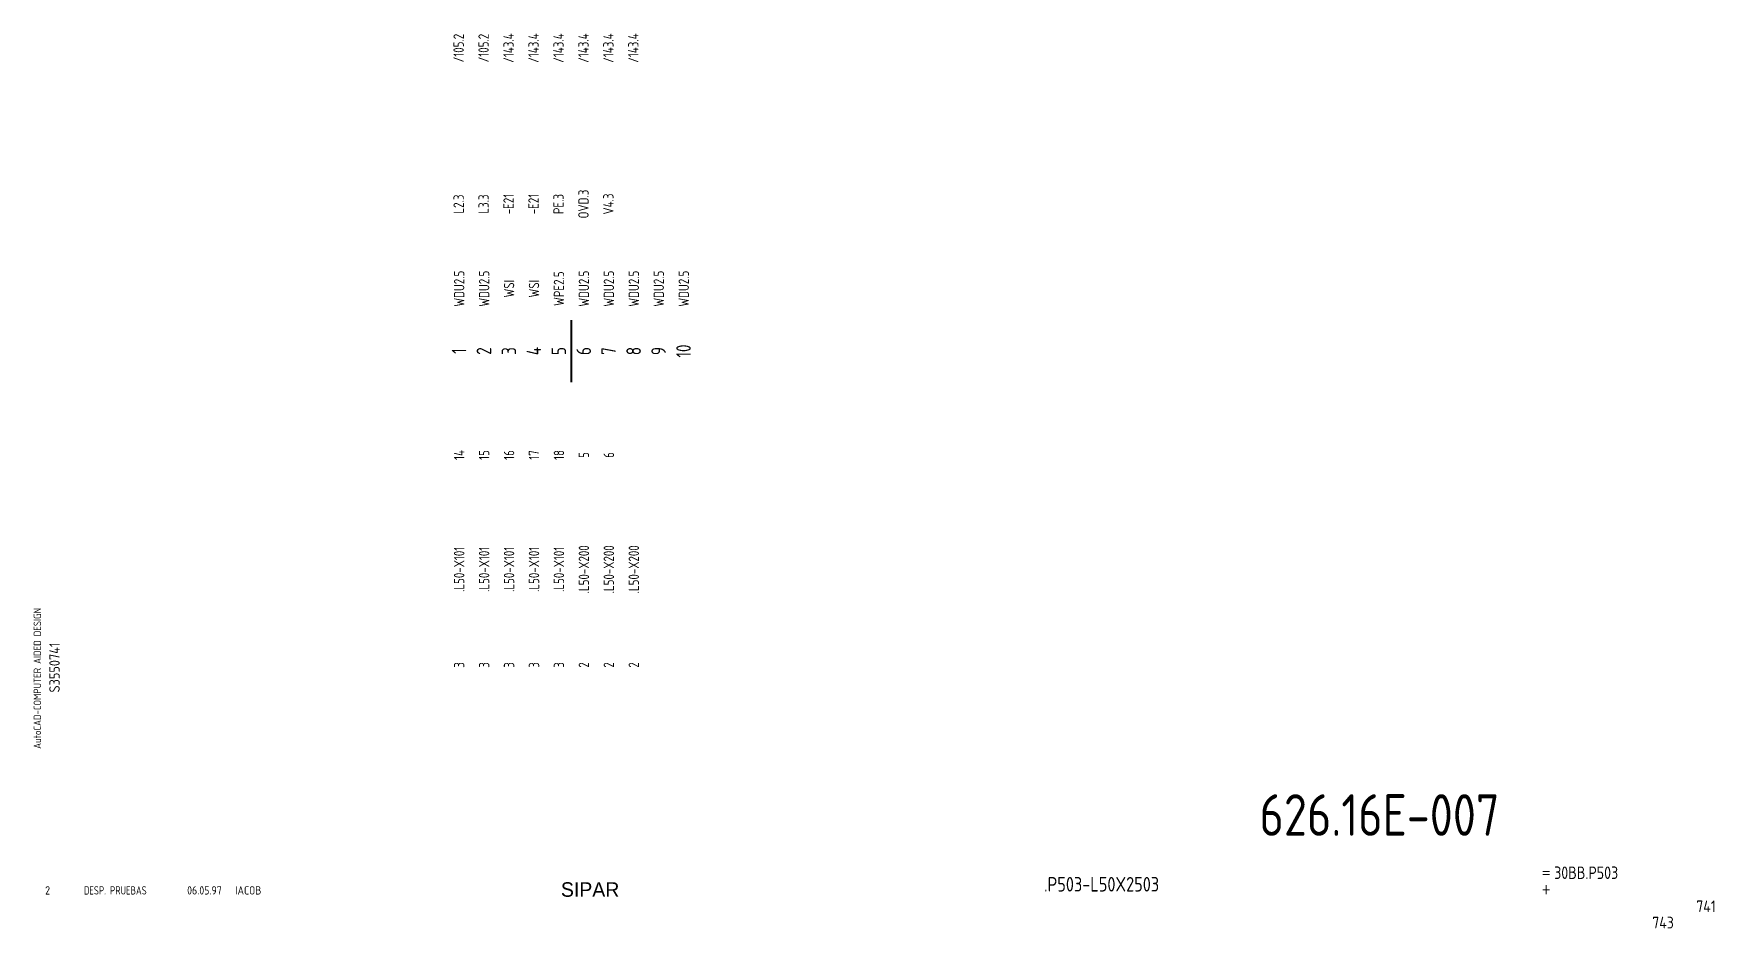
# Model space of a CAD drawing. Extents: x 10 to 414, y 6 to 221.
import ezdxf
from ezdxf.enums import TextEntityAlignment as Align

# ---------------------------------------------------------------- set-up
doc = ezdxf.new("R2010")
doc.units = 0
doc.header["$LTSCALE"] = 5
doc.header["$MEASUREMENT"] = 0
doc.layers.get('0').update_dxf_attribs({"linetype": 'CONTINUOUS'})
doc.layers.add('3', color=3, linetype='CONTINUOUS')
doc.layers.add('CART', color=7, linetype='CONTINUOUS')
doc.styles.add('DIN', font='DIN.shx', dxfattribs={"width": 0.85})
doc.styles.add('N', font='ROMANS', dxfattribs={"width": 0.85, "height": 3})
doc.styles.add('X', font='UNIV.SHX', dxfattribs={"height": 3.5})

# ---------------------------------------------------------------- blocks, each defined once
blk = doc.blocks.new('SEP')
at = {"linetype": 'Continuous', "const_width": 0.5}
blk.add_lwpolyline([(0, 0), (15, 0)], dxfattribs=at)
blk = doc.blocks.new('REV2')
at = {"color": 3, "style": 'DIN'}
for s, width, p in [('2', 0.9, (12.45, 13.79)), ('DESP. PRUEBAS', 0.8, (21.76, 13.79)), ('06.05.97', 0.9, (46.59, 13.79)), ('IACOB', 0.9, (58.16, 13.79))]:
    blk.add_text(s, height=2, dxfattribs=dict(at, width=width)).set_placement(p)

msp = doc.modelspace()

# ---------------------------------------------------------------- block references
at = {"linetype": 'Continuous', "rotation": 90}
msp.add_blockref('SEP', (139, 137), dxfattribs=at)
at = {"linetype": 'Continuous'}
msp.add_blockref('REV2', (0, 0), dxfattribs=at)

# ---------------------------------------------------------------- texts
at = {"style": 'DIN', "width": 0.8}
for s, p in [('/105.2', (111.88, 217.36)), ('/105.2', (117.88, 217.36)), ('/143.4', (123.88, 217.36)), ('/143.4', (129.88, 217.36)), ('/143.4', (135.88, 217.36)), ('/143.4', (141.88, 217.36)), ('/143.4', (147.88, 217.36)), ('/143.4', (153.88, 217.36)), ('L2.3', (111.88, 179.86)), ('L3.3', (117.88, 179.86)), ('-E21', (123.88, 179.86)), ('-E21', (129.88, 179.86)), ('PE.3', (135.88, 179.86)), ('OVD.3', (141.88, 179.86)), ('V4.3', (147.88, 179.86)), ('WDU2.5', (112, 159.5)), ('WDU2.5', (118, 159.5)), ('WPE2.5', (136, 159.5)), ('WDU2.5', (142, 159.5)), ('WDU2.5', (148, 159.5)), ('WDU2.5', (154, 159.5)), ('WDU2.5', (160, 159.5)), ('WDU2.5', (166, 159.5)), ('WSI', (124, 159.5)), ('WSI', (130, 159.5)), ('14', (112, 119.5)), ('15', (118, 119.5)), ('16', (124, 119.5)), ('17', (130, 119.5)), ('18', (136, 119.5)), ('5', (142, 119.5)), ('6', (148, 119.5)), ('.L50-X101', (112, 92)), ('.L50-X101', (118, 92)), ('.L50-X101', (124, 92)), ('.L50-X101', (130, 92)), ('.L50-X101', (136, 92)), ('.L50-X200', (142, 92)), ('.L50-X200', (148, 92)), ('.L50-X200', (154, 92)), ('3', (112, 69)), ('3', (118, 69)), ('3', (124, 69)), ('3', (130, 69)), ('3', (136, 69)), ('2', (142, 69)), ('2', (148, 69)), ('2', (154, 69))]:
    msp.add_text(s, height=2.5, rotation=90, dxfattribs=at).set_placement(p, align=Align.MIDDLE)
at = {"color": 6, "style": 'DIN', "width": 0.8}
for s, p in [('10', (165.96, 144.5)), ('1', (111.96, 144.5)), ('2', (117.96, 144.5)), ('3', (123.96, 144.5)), ('4', (129.96, 144.5)), ('5', (135.96, 144.5)), ('6', (141.96, 144.5)), ('7', (147.96, 144.5)), ('8', (153.96, 144.5)), ('9', (159.96, 144.5))]:
    msp.add_text(s, height=3.5, rotation=90, dxfattribs=at).set_placement(p, align=Align.MIDDLE)
at = {"color": 2, "insert": (304.47, 37.92), "char_height": 10, "width": 111.0411, "attachment_point": 1, "style": 'DIN'}
msp.add_mtext('626.16E-007', dxfattribs=at)
at = {"layer": '3', "color": 2, "style": 'DIN', "width": 0.85}
msp.add_text('.P503-L50X2503', height=3.5, dxfattribs=at).set_placement((266.5, 14.51), align=Align.CENTER)
at = {"layer": 'CART', "color": 1, "style": 'DIN', "width": 0.9}
msp.add_text('AutoCAD-COMPUTER AIDED DESIGN', height=1.8, rotation=90, dxfattribs=at).set_placement((11.47, 48.84))
at = {"layer": 'CART', "color": 3, "style": 'N', "width": 0.85}
for s, p in [('=', (372.24, 17.91)), ('+', (372.24, 13.87))]:
    msp.add_text(s, height=2.5, dxfattribs=at).set_placement(p)
at = {"layer": 'CART', "color": 3, "style": 'DIN', "width": 0.9, "flags": 1}
msp.add_attdef('S3550741', text='', height=2.5, rotation=90, dxfattribs=at).set_placement((15.95, 68.38), align=Align.CENTER)
at = {"layer": 'CART', "color": 3, "style": 'DIN', "width": 0.85}
msp.add_attdef('30BB.P503', text='', height=3, dxfattribs=at).set_placement((375.33, 16.63), align=Align.BOTTOM_LEFT)
at = {"layer": 'CART', "color": 6, "style": 'X', "flags": 1}
msp.add_attdef('SIPAR', text='', height=3.5, dxfattribs=at).set_placement((143.5, 15), align=Align.MIDDLE)
at = {"layer": 'CART', "color": 2, "style": 'DIN', "width": 0.9, "flags": 1}
msp.add_attdef('741', text='', height=2.8, dxfattribs=at).set_placement((414.2, 9.56), align=Align.RIGHT)
at = {"layer": 'CART', "color": 7, "style": 'DIN', "width": 0.9, "flags": 1}
msp.add_attdef('743', (398.93, 5.65), '', height=2.8, dxfattribs=at)

doc.saveas('drawing.dxf')
